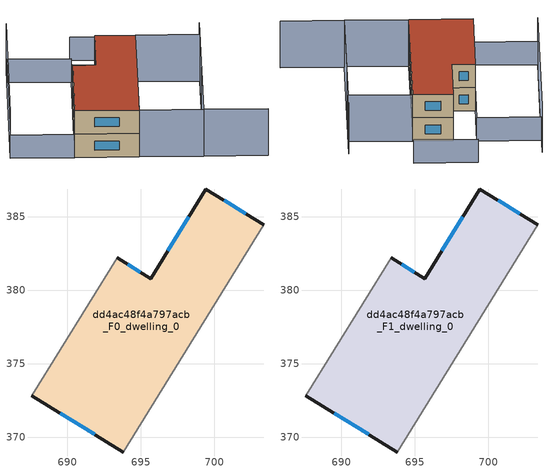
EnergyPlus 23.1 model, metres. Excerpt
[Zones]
dd4ac48f4a797acb_F0_dwelling_0
 floor ground (EU_floor_Construction): 703.37,384.47 693.79,369 687.56,372.84 693.37,382.22 695.67,380.81 699.42,386.9 z0
 wall outside (EU_wall_Construction): 703.37,384.47 699.42,386.9 695.67,380.81 693.37,382.22 / 687.56,372.84 693.79,369 z0:3
 wall adiabatic (EU_wall_Construction): 693.37,382.22 687.56,372.84 / 693.79,369 703.37,384.47 z0:3
 window (EU_Window_Construction): 694.96,381.25 694.09,381.78 / 698.26,385 696.84,382.71 / 702.14,385.23 700.65,386.14 / 689.5,371.64 691.85,370.2 z0.93:2.07
dd4ac48f4a797acb_F1_dwelling_0
 floor to dd4ac48f4a797acb_F0_dwelling_0 (EU_floor_Construction): 703.37,384.47 693.79,369 687.56,372.84 693.37,382.22 695.67,380.81 699.42,386.9 z3
 wall outside (EU_wall_Construction): 703.37,384.47 699.42,386.9 695.67,380.81 693.37,382.22 / 687.56,372.84 693.79,369 z3:6
 wall adiabatic (EU_wall_Construction): 693.37,382.22 687.56,372.84 / 693.79,369 703.37,384.47 z3:6
 window (EU_Window_Construction): 694.96,381.25 694.09,381.78 / 698.26,385 696.84,382.71 / 702.14,385.23 700.65,386.14 / 689.5,371.64 691.85,370.2 z3.93:5.07
 roof outside (EU_roof_Construction): 693.79,369 703.37,384.47 699.42,386.9 695.67,380.81 693.37,382.22 687.56,372.84 z6
shading: 706.23,361.32 700.02,365.17 / 700.02,365.17 711.1,383.07 / 692.54,394.76 681.33,376.66 / 709.59,380.63 700.01,365.15 / 700.01,365.15 693.79,369 / 693.79,369 703.37,384.48 / 703.37,384.48 709.59,380.63 z0:6; 706.16,388.97 699.94,392.82 / 681.33,376.67 690.99,392.27 / 690.99,392.27 697.21,388.42 / 697.21,388.42 687.55,372.82 / 687.55,372.82 681.33,376.67 z0:3
[Building]
EU S2 Campaign: North Axis=0; Terrain=City; Solar Distribution=FullExterior
[Site:Location]
Montreal-Trudeau.Intl.AP: Latitude=45.4667; Longitude=-73.75; Time Zone=-5; Elevation=36
[SizingPeriod:WeatherFileDays]
AnnualSizingPeriod: Begin Month=1; Begin Day of Month=1; End Month=12; End Day of Month=31; Day of Week for Start Day=Monday; Use Weather File Daylight Saving Period=No; Use Weather File Rain and Snow Indicators=No
[MATERIAL]
EU_InternalMass_Material: Roughness=MediumRough; Thickness=0.1; Conductivity=1; Density=1800; Specific Heat=900; Thermal Absorptance=0.9; Solar Absorptance=0.7; Visible Absorptance=0.7
[MATERIAL:NOMASS] Roughness=MediumRough; Thermal Absorptance=0.9; Solar Absorptance=0.7; Visible Absorptance=0.7
Name | Thermal Resistance
EU_wall_NoMass; EU_floor_NoMass | 1.36485
EU_roof_NoMass | 2.55992
[WINDOWMATERIAL:SIMPLEGLAZINGSYSTEM]
EU_Window_SimpleGlazing: UFactor=3.92339; Solar Heat Gain Coefficient=0.8; Visible Transmittance=0.8
[CONSTRUCTION]
EU_wall_Construction: EU_wall_NoMass
EU_roof_Construction: EU_roof_NoMass
EU_floor_Construction: EU_floor_NoMass
EU_Window_Construction: EU_Window_SimpleGlazing
EU_InternalMass_Construction: EU_InternalMass_Material
[ZONE] Type=1; Multiplier=1; Ceiling Height=autocalculate; Floor Area=autocalculate; Part of Total Floor Area=Yes
Name | Volume
dd4ac48f4a797acb_F0_dwelling_0 | 341.425
dd4ac48f4a797acb_F1_dwelling_0 | 341.424
[INTERNALMASS] Construction=EU_InternalMass_Construction; Surface Area=113.808
Name | Zone or ZoneList
dd4ac48f4a797acb_F0_dwelling_0_EU_InternalMass | dd4ac48f4a797acb_F0_dwelling_0
dd4ac48f4a797acb_F1_dwelling_0_EU_InternalMass | dd4ac48f4a797acb_F1_dwelling_0
[OTHEREQUIPMENT] Fuel Type=Electricity; Design Level Calculation Method=Watts/Area; Power per Zone Floor Area=1; Fraction Latent=0; Fraction Radiant=0; Fraction Lost=0; Carbon Dioxide Generation Rate=0; EndUse Subcategory=EU_Step8_InternalGains
Name | Zone or ZoneList or Space or SpaceList | Schedule
EU_Step8_InternalGain_dd4ac48f4a797acb_F0_dwelling_0_f000 | dd4ac48f4a797acb_F0_dwelling_0 | EU_Step8_GainSchedule_dd4ac48f4a797acb_F0_dwelling_0_f000
EU_Step8_InternalGain_dd4ac48f4a797acb_F1_dwelling_0_f000 | dd4ac48f4a797acb_F1_dwelling_0 | EU_Step8_GainSchedule_dd4ac48f4a797acb_F1_dwelling_0_f000
[ZONEVENTILATION:DESIGNFLOWRATE] Schedule=EU_AlwaysOn; Design Flow Rate Calculation Method=AirChanges/Hour; Air Changes per Hour=0.860309; Ventilation Type=Natural; Fan Pressure Rise=0; Fan Total Efficiency=1; Constant Term Coefficient=1; Temperature Term Coefficient=0; Velocity Term Coefficient=0; Velocity Squared Term Coefficient=0; Minimum Indoor Temperature=-100; Maximum Indoor Temperature=100; Delta Temperature=-100; Minimum Outdoor Temperature=-100; Maximum Outdoor Temperature=100; Maximum Wind Speed=40
Name | Zone or ZoneList or Space or SpaceList
EU_ConstantAir_dd4ac48f4a797acb_F0_dwelling_0 | dd4ac48f4a797acb_F0_dwelling_0
EU_ConstantAir_dd4ac48f4a797acb_F1_dwelling_0 | dd4ac48f4a797acb_F1_dwelling_0
[HVACTEMPLATE:THERMOSTAT] Constant Heating Setpoint=20; Constant Cooling Setpoint=50
EU_HeatOnly_dd4ac48f4a797acb_F0_dwelling_0; EU_HeatOnly_dd4ac48f4a797acb_F1_dwelling_0
[HVACTEMPLATE:ZONE:IDEALLOADSAIRSYSTEM] System Availability Schedule=EU_AlwaysOn; Maximum Heating Supply Air Temperature=50; Minimum Cooling Supply Air Temperature=13; Maximum Heating Supply Air Humidity Ratio=0.0156; Minimum Cooling Supply Air Humidity Ratio=0.0077; Heating Limit=NoLimit; Cooling Limit=NoLimit; Heating Availability Schedule=EU_AlwaysOn; Cooling Availability Schedule=EU_CoolingOff; Dehumidification Control Type=ConstantSensibleHeatRatio; Cooling Sensible Heat Ratio=0.7; Dehumidification Setpoint=60; Humidification Control Type=None; Humidification Setpoint=30; Outdoor Air Method=None; Outdoor Air Flow Rate per Person=0.00944; Outdoor Air Flow Rate per Zone Floor Area=0; Outdoor Air Flow Rate per Zone=0; Demand Controlled Ventilation Type=None; Outdoor Air Economizer Type=NoEconomizer; Heat Recovery Type=None; Sensible Heat Recovery Effectiveness=0.7; Latent Heat Recovery Effectiveness=0.65
Name | Template Thermostat
dd4ac48f4a797acb_F0_dwelling_0 | EU_HeatOnly_dd4ac48f4a797acb_F0_dwelling_0
dd4ac48f4a797acb_F1_dwelling_0 | EU_HeatOnly_dd4ac48f4a797acb_F1_dwelling_0
[SIZING:ZONE] Zone Cooling Design Supply Air Temperature Input Method=SupplyAirTemperature; Zone Cooling Design Supply Air Temperature=13; Zone Heating Design Supply Air Temperature Input Method=SupplyAirTemperature; Zone Heating Design Supply Air Temperature=50; Zone Cooling Design Supply Air Humidity Ratio=0.008; Zone Heating Design Supply Air Humidity Ratio=0.008; Cooling Design Air Flow Method=DesignDay; Cooling Design Air Flow Rate=0; Cooling Minimum Air Flow per Zone Floor Area=0.000762; Cooling Minimum Air Flow=0; Cooling Minimum Air Flow Fraction=0.2; Heating Design Air Flow Method=DesignDay; Heating Design Air Flow Rate=0; Heating Maximum Air Flow per Zone Floor Area=0.002032; Heating Maximum Air Flow=0.141576; Heating Maximum Air Flow Fraction=0.3; Account for Dedicated Outdoor Air System=No; Dedicated Outdoor Air System Control Strategy=NeutralSupplyAir; Dedicated Outdoor Air Low Setpoint Temperature for Design=autosize; Dedicated Outdoor Air High Setpoint Temperature for Design=autosize; Zone Load Sizing Method=Sensible Load Only No Latent Load; Zone Latent Cooling Design Supply Air Humidity Ratio Input Method=HumidityRatioDifference; Zone Cooling Design Supply Air Humidity Ratio Difference=0.005; Zone Latent Heating Design Supply Air Humidity Ratio Input Method=HumidityRatioDifference; Zone Humidification Design Supply Air Humidity Ratio Difference=0.005
dd4ac48f4a797acb_F0_dwelling_0; dd4ac48f4a797acb_F1_dwelling_0
[SCHEDULE:CONSTANT]
Name | Hourly Value
EU_AlwaysOn | 1
EU_CoolingOff | 0
[SCHEDULE:FILE] Column Number=1; Rows to Skip at Top=0; Number of Hours of Data=8760; Column Separator=Comma; Interpolate to Timestep=No; Minutes per Item=60; Adjust Schedule for Daylight Savings=Yes
Name | File
EU_Step8_GainSchedule_dd4ac48f4a797acb_F0_dwelling_0_f000 | ../../schedules/dd4ac48f4a797acb/dd4ac48f4a797acb_F0_dwelling_0_f000_gain.csv
EU_Step8_GainSchedule_dd4ac48f4a797acb_F1_dwelling_0_f000 | ../../schedules/dd4ac48f4a797acb/dd4ac48f4a797acb_F1_dwelling_0_f000_gain.csv
